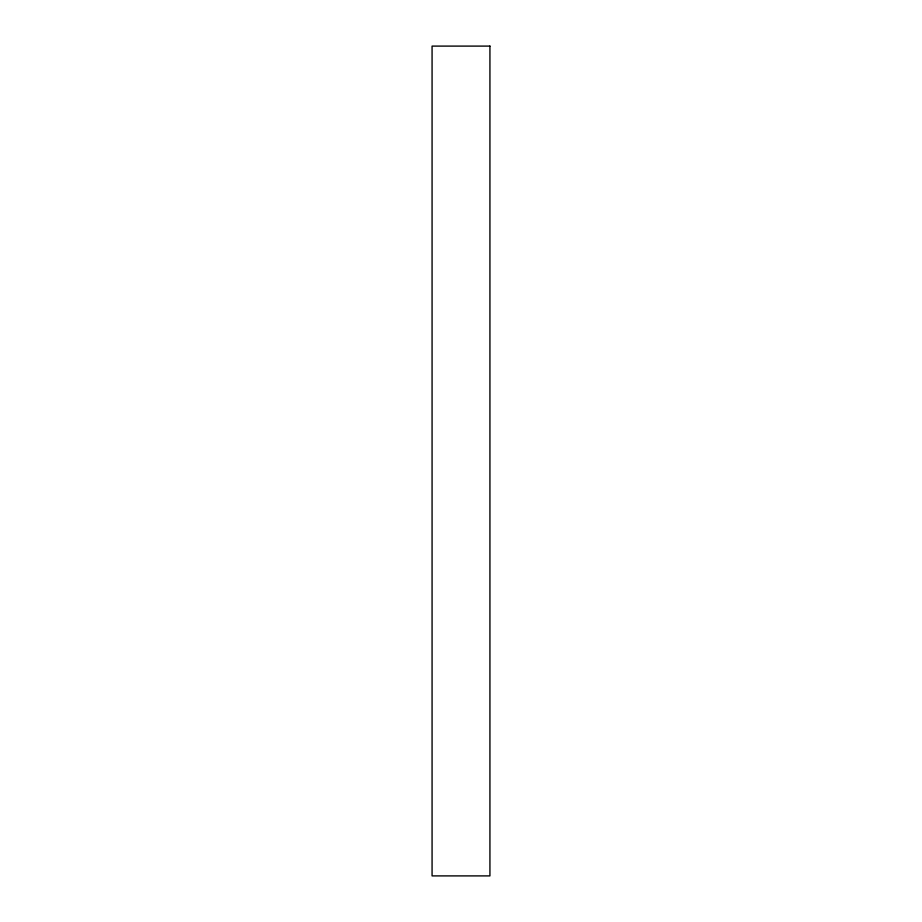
<?xml version="1.0" encoding="UTF-8"?>
<svg xmlns="http://www.w3.org/2000/svg" width="922" height="922" viewBox="0 0 922 922"><rect width="100%" height="100%" fill="white"/><g stroke="black" fill="none" stroke-linecap="round" stroke-linejoin="round"><path stroke-width="1.38" d="M489.928 46.1L432.072 46.1L432.072 875.9L489.928 875.9L489.928 46.1"/></g></svg>
